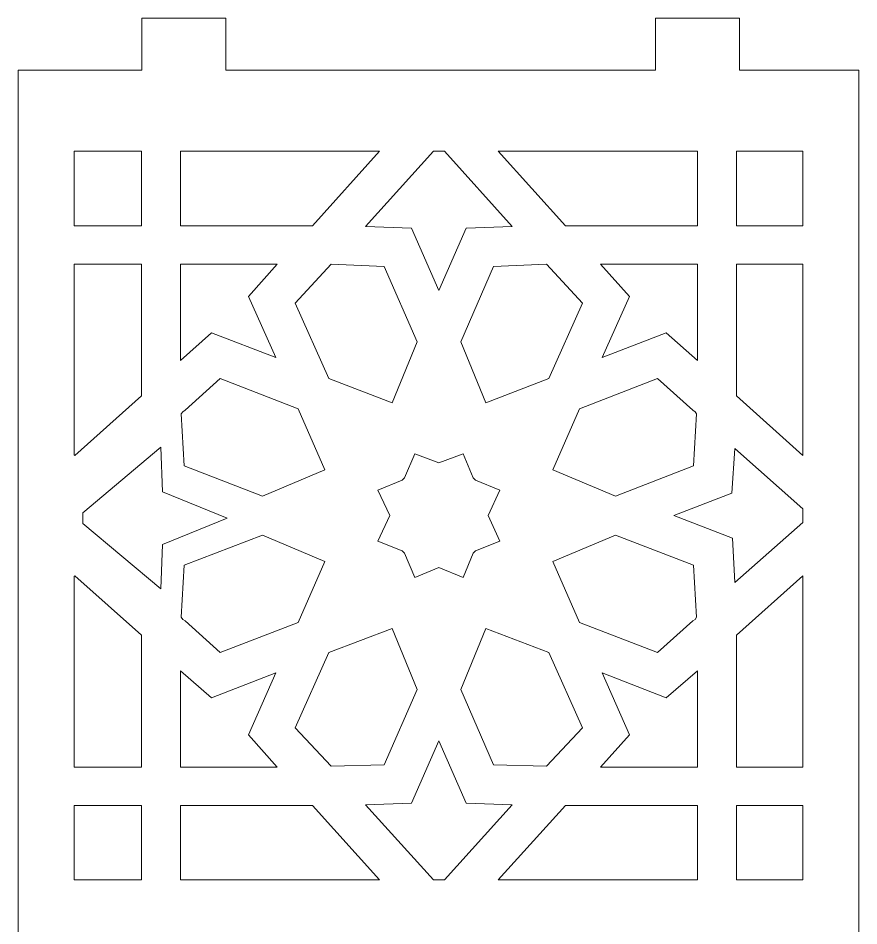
# Model space of a CAD drawing. Header units: millimetres. Extents: x -79 to 79, y -140 to 140.
# Drawn here: x -40.02 to -21.23, y 20.05 to 40.33 of the extents above; entities that cross this region are included whole.
import ezdxf

# ---------------------------------------------------------------- set-up
doc = ezdxf.new("R2010")
doc.units = ezdxf.units.MM
doc.header["$MEASUREMENT"] = 0
doc.layers.add('Layer 1', color=7, linetype='Continuous')

msp = doc.modelspace()

# ---------------------------------------------------------------- linework, layer by layer
at = {"layer": 'Layer 1', "color": 18, "lineweight": 9}
for points, knots in [([(-37.2544, 39.1739), (-37.2544, 39.1739), (-40.0212, 39.1739), (-40.0212, 39.1739), (-40.0212, 39.1739), (-40.0212, 39.1739), (-40.0212, 19.2558), (-40.0212, 19.2558), (-40.0212, 19.2558), (-40.0212, 19.2558), (-37.2544, 19.2558), (-37.2544, 19.2558), (-37.2544, 19.2558), (-37.2544, 19.2558), (-37.2544, 18.1398), (-37.2544, 18.1398), (-37.2544, 18.1398), (-37.2544, 18.1398), (-35.375, 18.1398), (-35.375, 18.1398), (-35.375, 18.1398), (-35.375, 18.1398), (-35.375, 19.2558), (-35.375, 19.2558), (-35.375, 19.2558), (-35.375, 19.2558), (-25.7768, 19.2558), (-25.7768, 19.2558), (-25.7768, 19.2558), (-25.7768, 19.2558), (-25.7768, 18.1398), (-25.7768, 18.1398), (-25.7768, 18.1398), (-25.7768, 18.1398), (-23.8975, 18.1398), (-23.8975, 18.1398), (-23.8975, 18.1398), (-23.8975, 18.1398), (-23.8975, 19.2558), (-23.8975, 19.2558), (-23.8975, 19.2558), (-23.8975, 19.2558), (-21.2274, 19.2558), (-21.2274, 19.2558), (-21.2274, 19.2558), (-21.2274, 19.2558), (-21.2274, 39.1739), (-21.2274, 39.1739), (-21.2274, 39.1739), (-21.2274, 39.1739), (-23.8975, 39.1739), (-23.8975, 39.1739), (-23.8975, 39.1739), (-23.8975, 39.1739), (-23.8975, 40.3349), (-23.8975, 40.3349), (-23.8975, 40.3349), (-23.8975, 40.3349), (-25.7768, 40.3349), (-25.7768, 40.3349), (-25.7768, 40.3349), (-25.7768, 40.3349), (-25.7768, 39.1739), (-25.7768, 39.1739), (-25.7768, 39.1739), (-25.7768, 39.1739), (-35.375, 39.1739), (-35.375, 39.1739), (-35.375, 39.1739), (-35.375, 39.1739), (-35.375, 40.3349), (-35.375, 40.3349), (-35.375, 40.3349), (-35.375, 40.3349), (-37.2544, 40.3349), (-37.2544, 40.3349), (-37.2544, 40.3349), (-37.2544, 40.3349), (-37.2544, 39.1739), (-37.2544, 39.1739)], [0, 0, 0, 0, 0.047619, 0.047619, 0.047619, 0.047619, 0.0952381, 0.0952381, 0.0952381, 0.0952381, 0.1428571, 0.1428571, 0.1428571, 0.1428571, 0.1904762, 0.1904762, 0.1904762, 0.1904762, 0.2380952, 0.2380952, 0.2380952, 0.2380952, 0.2857143, 0.2857143, 0.2857143, 0.2857143, 0.3333333, 0.3333333, 0.3333333, 0.3333333, 0.3809524, 0.3809524, 0.3809524, 0.3809524, 0.4285714, 0.4285714, 0.4285714, 0.4285714, 0.4761905, 0.4761905, 0.4761905, 0.4761905, 0.5238095, 0.5238095, 0.5238095, 0.5238095, 0.5714286, 0.5714286, 0.5714286, 0.5714286, 0.6190476, 0.6190476, 0.6190476, 0.6190476, 0.6666667, 0.6666667, 0.6666667, 0.6666667, 0.7142857, 0.7142857, 0.7142857, 0.7142857, 0.7619048, 0.7619048, 0.7619048, 0.7619048, 0.8095238, 0.8095238, 0.8095238, 0.8095238, 0.8571429, 0.8571429, 0.8571429, 0.8571429, 0.9047619, 0.9047619, 0.9047619, 0.9047619, 1, 1, 1, 1]), ([(-38.7682, 37.3601), (-38.7682, 37.3601), (-38.7682, 35.6943), (-38.7682, 35.6943), (-38.7682, 35.6943), (-38.7682, 35.6943), (-38.7509, 35.6943), (-38.7509, 35.6943), (-38.7509, 35.6943), (-38.7509, 35.6943), (-37.267, 35.6943), (-37.267, 35.6943), (-37.267, 35.6943), (-37.267, 35.6943), (-37.267, 37.3601), (-37.267, 37.3601), (-37.267, 37.3601), (-37.267, 37.3601), (-38.7509, 37.3601), (-38.7509, 37.3601), (-38.7509, 37.3601), (-38.7509, 37.3601), (-38.7682, 37.3601), (-38.7682, 37.3601)], [0, 0, 0, 0, 0.1428571, 0.1428571, 0.1428571, 0.1428571, 0.2857143, 0.2857143, 0.2857143, 0.2857143, 0.4285714, 0.4285714, 0.4285714, 0.4285714, 0.5714286, 0.5714286, 0.5714286, 0.5714286, 0.7142857, 0.7142857, 0.7142857, 0.7142857, 1, 1, 1, 1]), ([(-31.9424, 37.3601), (-31.9424, 37.3601), (-33.4438, 35.6943), (-33.4438, 35.6943), (-33.4438, 35.6943), (-33.4438, 35.6943), (-36.3942, 35.6943), (-36.3942, 35.6943), (-36.3942, 35.6943), (-36.3942, 35.6943), (-36.3942, 37.3601), (-36.3942, 37.3601), (-36.3942, 37.3601), (-36.3942, 37.3601), (-31.9424, 37.3601), (-31.9424, 37.3601)], [0, 0, 0, 0, 0.2, 0.2, 0.2, 0.2, 0.4, 0.4, 0.4, 0.4, 0.6, 0.6, 0.6, 0.6, 1, 1, 1, 1]), ([(-30.6156, 37.3601), (-30.6156, 37.3601), (-30.4934, 37.3601), (-30.4934, 37.3601), (-30.4934, 37.3601), (-30.4934, 37.3601), (-28.9746, 35.6775), (-28.9746, 35.6775), (-28.9746, 35.6775), (-28.9746, 35.6775), (-30.0046, 35.6438), (-30.0046, 35.6438), (-30.0046, 35.6438), (-30.0046, 35.6438), (-30.6156, 34.2472), (-30.6156, 34.2472), (-30.6156, 34.2472), (-30.6156, 34.2472), (-31.2267, 35.6438), (-31.2267, 35.6438), (-31.2267, 35.6438), (-31.2267, 35.6438), (-32.2567, 35.6775), (-32.2567, 35.6775), (-32.2567, 35.6775), (-32.2567, 35.6775), (-30.7378, 37.3601), (-30.7378, 37.3601), (-30.7378, 37.3601), (-30.7378, 37.3601), (-30.6156, 37.3601), (-30.6156, 37.3601)], [0, 0, 0, 0, 0.1111111, 0.1111111, 0.1111111, 0.1111111, 0.2222222, 0.2222222, 0.2222222, 0.2222222, 0.3333333, 0.3333333, 0.3333333, 0.3333333, 0.4444444, 0.4444444, 0.4444444, 0.4444444, 0.5555556, 0.5555556, 0.5555556, 0.5555556, 0.6666667, 0.6666667, 0.6666667, 0.6666667, 0.7777778, 0.7777778, 0.7777778, 0.7777778, 1, 1, 1, 1]), ([(-29.2889, 37.3601), (-29.2889, 37.3601), (-27.7875, 35.6943), (-27.7875, 35.6943), (-27.7875, 35.6943), (-27.7875, 35.6943), (-24.8371, 35.6943), (-24.8371, 35.6943), (-24.8371, 35.6943), (-24.8371, 35.6943), (-24.8371, 37.3601), (-24.8371, 37.3601), (-24.8371, 37.3601), (-24.8371, 37.3601), (-29.2889, 37.3601), (-29.2889, 37.3601)], [0, 0, 0, 0, 0.2, 0.2, 0.2, 0.2, 0.4, 0.4, 0.4, 0.4, 0.6, 0.6, 0.6, 0.6, 1, 1, 1, 1]), ([(-22.4803, 35.6943), (-22.4803, 35.6943), (-23.9643, 35.6943), (-23.9643, 35.6943), (-23.9643, 35.6943), (-23.9643, 35.6943), (-23.9643, 37.3601), (-23.9643, 37.3601), (-23.9643, 37.3601), (-23.9643, 37.3601), (-22.4803, 37.3601), (-22.4803, 37.3601), (-22.4803, 37.3601), (-22.4803, 37.3601), (-22.4803, 35.6943), (-22.4803, 35.6943)], [0, 0, 0, 0, 0.2, 0.2, 0.2, 0.2, 0.4, 0.4, 0.4, 0.4, 0.6, 0.6, 0.6, 0.6, 1, 1, 1, 1]), ([(-38.7682, 34.8361), (-38.7682, 34.8361), (-38.7682, 30.5778), (-38.7682, 30.5778), (-38.7682, 30.5778), (-38.7682, 30.5778), (-38.7509, 30.5623), (-38.7509, 30.5623), (-38.7509, 30.5623), (-38.7509, 30.5623), (-37.267, 31.8915), (-37.267, 31.8915), (-37.267, 31.8915), (-37.267, 31.8915), (-37.267, 34.8361), (-37.267, 34.8361), (-37.267, 34.8361), (-37.267, 34.8361), (-38.7509, 34.8361), (-38.7509, 34.8361), (-38.7509, 34.8361), (-38.7509, 34.8361), (-38.7682, 34.8361), (-38.7682, 34.8361)], [0, 0, 0, 0, 0.1428571, 0.1428571, 0.1428571, 0.1428571, 0.2857143, 0.2857143, 0.2857143, 0.2857143, 0.4285714, 0.4285714, 0.4285714, 0.4285714, 0.5714286, 0.5714286, 0.5714286, 0.5714286, 0.7142857, 0.7142857, 0.7142857, 0.7142857, 1, 1, 1, 1]), ([(-36.3942, 34.8361), (-36.3942, 34.8361), (-34.2294, 34.8361), (-34.2294, 34.8361), (-34.2294, 34.8361), (-34.2294, 34.8361), (-34.8753, 34.1126), (-34.8753, 34.1126), (-34.8753, 34.1126), (-34.8753, 34.1126), (-34.2643, 32.7497), (-34.2643, 32.7497), (-34.2643, 32.7497), (-34.2643, 32.7497), (-35.6958, 33.305), (-35.6958, 33.305), (-35.6958, 33.305), (-35.6958, 33.305), (-36.3942, 32.6824), (-36.3942, 32.6824), (-36.3942, 32.6824), (-36.3942, 32.6824), (-36.3942, 34.8361), (-36.3942, 34.8361)], [0, 0, 0, 0, 0.1428571, 0.1428571, 0.1428571, 0.1428571, 0.2857143, 0.2857143, 0.2857143, 0.2857143, 0.4285714, 0.4285714, 0.4285714, 0.4285714, 0.5714286, 0.5714286, 0.5714286, 0.5714286, 0.7142857, 0.7142857, 0.7142857, 0.7142857, 1, 1, 1, 1]), ([(-33.0772, 32.2785), (-33.0772, 32.2785), (-33.8279, 33.9612), (-33.8279, 33.9612), (-33.8279, 33.9612), (-33.8279, 33.9612), (-33.0248, 34.8361), (-33.0248, 34.8361), (-33.0248, 34.8361), (-33.0248, 34.8361), (-31.8377, 34.7857), (-31.8377, 34.7857), (-31.8377, 34.7857), (-31.8377, 34.7857), (-31.1045, 33.103), (-31.1045, 33.103), (-31.1045, 33.103), (-31.1045, 33.103), (-31.6631, 31.7401), (-31.6631, 31.7401), (-31.6631, 31.7401), (-31.6631, 31.7401), (-33.0772, 32.2785), (-33.0772, 32.2785)], [0, 0, 0, 0, 0.1428571, 0.1428571, 0.1428571, 0.1428571, 0.2857143, 0.2857143, 0.2857143, 0.2857143, 0.4285714, 0.4285714, 0.4285714, 0.4285714, 0.5714286, 0.5714286, 0.5714286, 0.5714286, 0.7142857, 0.7142857, 0.7142857, 0.7142857, 1, 1, 1, 1]), ([(-28.1541, 32.2785), (-28.1541, 32.2785), (-27.4034, 33.9612), (-27.4034, 33.9612), (-27.4034, 33.9612), (-27.4034, 33.9612), (-28.2065, 34.8361), (-28.2065, 34.8361), (-28.2065, 34.8361), (-28.2065, 34.8361), (-29.3936, 34.7857), (-29.3936, 34.7857), (-29.3936, 34.7857), (-29.3936, 34.7857), (-30.1268, 33.103), (-30.1268, 33.103), (-30.1268, 33.103), (-30.1268, 33.103), (-29.5682, 31.7401), (-29.5682, 31.7401), (-29.5682, 31.7401), (-29.5682, 31.7401), (-28.1541, 32.2785), (-28.1541, 32.2785)], [0, 0, 0, 0, 0.1428571, 0.1428571, 0.1428571, 0.1428571, 0.2857143, 0.2857143, 0.2857143, 0.2857143, 0.4285714, 0.4285714, 0.4285714, 0.4285714, 0.5714286, 0.5714286, 0.5714286, 0.5714286, 0.7142857, 0.7142857, 0.7142857, 0.7142857, 1, 1, 1, 1]), ([(-24.8371, 34.8361), (-24.8371, 34.8361), (-27.0019, 34.8361), (-27.0019, 34.8361), (-27.0019, 34.8361), (-27.0019, 34.8361), (-26.356, 34.1126), (-26.356, 34.1126), (-26.356, 34.1126), (-26.356, 34.1126), (-26.967, 32.7497), (-26.967, 32.7497), (-26.967, 32.7497), (-26.967, 32.7497), (-25.5355, 33.305), (-25.5355, 33.305), (-25.5355, 33.305), (-25.5355, 33.305), (-24.8371, 32.6824), (-24.8371, 32.6824), (-24.8371, 32.6824), (-24.8371, 32.6824), (-24.8371, 34.8361), (-24.8371, 34.8361)], [0, 0, 0, 0, 0.1428571, 0.1428571, 0.1428571, 0.1428571, 0.2857143, 0.2857143, 0.2857143, 0.2857143, 0.4285714, 0.4285714, 0.4285714, 0.4285714, 0.5714286, 0.5714286, 0.5714286, 0.5714286, 0.7142857, 0.7142857, 0.7142857, 0.7142857, 1, 1, 1, 1]), ([(-22.4803, 30.5623), (-22.4803, 30.5623), (-23.9643, 31.8915), (-23.9643, 31.8915), (-23.9643, 31.8915), (-23.9643, 31.8915), (-23.9643, 34.8361), (-23.9643, 34.8361), (-23.9643, 34.8361), (-23.9643, 34.8361), (-22.4803, 34.8361), (-22.4803, 34.8361), (-22.4803, 34.8361), (-22.4803, 34.8361), (-22.4803, 30.5623), (-22.4803, 30.5623)], [0, 0, 0, 0, 0.2, 0.2, 0.2, 0.2, 0.4, 0.4, 0.4, 0.4, 0.6, 0.6, 0.6, 0.6, 1, 1, 1, 1]), ([(-35.5038, 32.2785), (-35.5038, 32.2785), (-33.758, 31.6055), (-33.758, 31.6055), (-33.758, 31.6055), (-33.758, 31.6055), (-33.1645, 30.2426), (-33.1645, 30.2426), (-33.1645, 30.2426), (-33.1645, 30.2426), (-34.5611, 29.6536), (-34.5611, 29.6536), (-34.5611, 29.6536), (-34.5611, 29.6536), (-36.3069, 30.3267), (-36.3069, 30.3267), (-36.3069, 30.3267), (-36.3069, 30.3267), (-36.3767, 31.4877), (-36.3767, 31.4877), (-36.3767, 31.4877), (-36.3767, 31.4877), (-36.3418, 31.5382), (-36.3418, 31.5382), (-36.3418, 31.5382), (-36.3418, 31.5382), (-36.2894, 31.5719), (-36.2894, 31.5719), (-36.2894, 31.5719), (-36.2894, 31.5719), (-35.5038, 32.2785), (-35.5038, 32.2785)], [0, 0, 0, 0, 0.1111111, 0.1111111, 0.1111111, 0.1111111, 0.2222222, 0.2222222, 0.2222222, 0.2222222, 0.3333333, 0.3333333, 0.3333333, 0.3333333, 0.4444444, 0.4444444, 0.4444444, 0.4444444, 0.5555556, 0.5555556, 0.5555556, 0.5555556, 0.6666667, 0.6666667, 0.6666667, 0.6666667, 0.7777778, 0.7777778, 0.7777778, 0.7777778, 1, 1, 1, 1]), ([(-25.7275, 32.2785), (-25.7275, 32.2785), (-27.4733, 31.6055), (-27.4733, 31.6055), (-27.4733, 31.6055), (-27.4733, 31.6055), (-28.0668, 30.2426), (-28.0668, 30.2426), (-28.0668, 30.2426), (-28.0668, 30.2426), (-26.6702, 29.6536), (-26.6702, 29.6536), (-26.6702, 29.6536), (-26.6702, 29.6536), (-24.9244, 30.3267), (-24.9244, 30.3267), (-24.9244, 30.3267), (-24.9244, 30.3267), (-24.8546, 31.4877), (-24.8546, 31.4877), (-24.8546, 31.4877), (-24.8546, 31.4877), (-24.8895, 31.5382), (-24.8895, 31.5382), (-24.8895, 31.5382), (-24.8895, 31.5382), (-24.9419, 31.5719), (-24.9419, 31.5719), (-24.9419, 31.5719), (-24.9419, 31.5719), (-25.7275, 32.2785), (-25.7275, 32.2785)], [0, 0, 0, 0, 0.1111111, 0.1111111, 0.1111111, 0.1111111, 0.2222222, 0.2222222, 0.2222222, 0.2222222, 0.3333333, 0.3333333, 0.3333333, 0.3333333, 0.4444444, 0.4444444, 0.4444444, 0.4444444, 0.5555556, 0.5555556, 0.5555556, 0.5555556, 0.6666667, 0.6666667, 0.6666667, 0.6666667, 0.7777778, 0.7777778, 0.7777778, 0.7777778, 1, 1, 1, 1]), ([(-38.575, 29.1607), (-38.575, 29.1607), (-38.575, 29.2785), (-38.575, 29.2785), (-38.575, 29.2785), (-38.575, 29.2785), (-36.8292, 30.7424), (-36.8292, 30.7424), (-36.8292, 30.7424), (-36.8292, 30.7424), (-36.7943, 29.7497), (-36.7943, 29.7497), (-36.7943, 29.7497), (-36.7943, 29.7497), (-35.3453, 29.1607), (-35.3453, 29.1607), (-35.3453, 29.1607), (-35.3453, 29.1607), (-36.7943, 28.5718), (-36.7943, 28.5718), (-36.7943, 28.5718), (-36.7943, 28.5718), (-36.8292, 27.5791), (-36.8292, 27.5791), (-36.8292, 27.5791), (-36.8292, 27.5791), (-38.575, 29.0429), (-38.575, 29.0429), (-38.575, 29.0429), (-38.575, 29.0429), (-38.575, 29.1607), (-38.575, 29.1607)], [0, 0, 0, 0, 0.1111111, 0.1111111, 0.1111111, 0.1111111, 0.2222222, 0.2222222, 0.2222222, 0.2222222, 0.3333333, 0.3333333, 0.3333333, 0.3333333, 0.4444444, 0.4444444, 0.4444444, 0.4444444, 0.5555556, 0.5555556, 0.5555556, 0.5555556, 0.6666667, 0.6666667, 0.6666667, 0.6666667, 0.7777778, 0.7777778, 0.7777778, 0.7777778, 1, 1, 1, 1]), ([(-22.4803, 29.0647), (-22.4803, 29.0647), (-23.9992, 27.7186), (-23.9992, 27.7186), (-23.9992, 27.7186), (-23.9992, 27.7186), (-24.0515, 28.7114), (-24.0515, 28.7114), (-24.0515, 28.7114), (-24.0515, 28.7114), (-25.3609, 29.2162), (-25.3609, 29.2162), (-25.3609, 29.2162), (-25.3609, 29.2162), (-24.069, 29.7209), (-24.069, 29.7209), (-24.069, 29.7209), (-24.069, 29.7209), (-23.9992, 30.7137), (-23.9992, 30.7137), (-23.9992, 30.7137), (-23.9992, 30.7137), (-22.4803, 29.3676), (-22.4803, 29.3676), (-22.4803, 29.3676), (-22.4803, 29.3676), (-22.4803, 29.0647), (-22.4803, 29.0647)], [0, 0, 0, 0, 0.125, 0.125, 0.125, 0.125, 0.25, 0.25, 0.25, 0.25, 0.375, 0.375, 0.375, 0.375, 0.5, 0.5, 0.5, 0.5, 0.625, 0.625, 0.625, 0.625, 0.75, 0.75, 0.75, 0.75, 1, 1, 1, 1]), ([(-30.6156, 30.394), (-30.6156, 30.394), (-30.0745, 30.5959), (-30.0745, 30.5959), (-30.0745, 30.5959), (-30.0745, 30.5959), (-29.8475, 30.0575), (-29.8475, 30.0575), (-29.8475, 30.0575), (-29.8475, 30.0575), (-29.7951, 30.007), (-29.7951, 30.007), (-29.7951, 30.007), (-29.7951, 30.007), (-29.2539, 29.7882), (-29.2539, 29.7882), (-29.2539, 29.7882), (-29.2539, 29.7882), (-29.5158, 29.2162), (-29.5158, 29.2162), (-29.5158, 29.2162), (-29.5158, 29.2162), (-29.2539, 28.6441), (-29.2539, 28.6441), (-29.2539, 28.6441), (-29.2539, 28.6441), (-29.7951, 28.4253), (-29.7951, 28.4253), (-29.7951, 28.4253), (-29.7951, 28.4253), (-29.8475, 28.3748), (-29.8475, 28.3748), (-29.8475, 28.3748), (-29.8475, 28.3748), (-30.0745, 27.8364), (-30.0745, 27.8364), (-30.0745, 27.8364), (-30.0745, 27.8364), (-30.6156, 28.0551), (-30.6156, 28.0551), (-30.6156, 28.0551), (-30.6156, 28.0551), (-31.1568, 27.8364), (-31.1568, 27.8364), (-31.1568, 27.8364), (-31.1568, 27.8364), (-31.3838, 28.3748), (-31.3838, 28.3748), (-31.3838, 28.3748), (-31.3838, 28.3748), (-31.4362, 28.4253), (-31.4362, 28.4253), (-31.4362, 28.4253), (-31.4362, 28.4253), (-31.9773, 28.6441), (-31.9773, 28.6441), (-31.9773, 28.6441), (-31.9773, 28.6441), (-31.7155, 29.2162), (-31.7155, 29.2162), (-31.7155, 29.2162), (-31.7155, 29.2162), (-31.9773, 29.7882), (-31.9773, 29.7882), (-31.9773, 29.7882), (-31.9773, 29.7882), (-31.4362, 30.007), (-31.4362, 30.007), (-31.4362, 30.007), (-31.4362, 30.007), (-31.3838, 30.0575), (-31.3838, 30.0575), (-31.3838, 30.0575), (-31.3838, 30.0575), (-31.1568, 30.5959), (-31.1568, 30.5959), (-31.1568, 30.5959), (-31.1568, 30.5959), (-30.6156, 30.394), (-30.6156, 30.394)], [0, 0, 0, 0, 0.047619, 0.047619, 0.047619, 0.047619, 0.0952381, 0.0952381, 0.0952381, 0.0952381, 0.1428571, 0.1428571, 0.1428571, 0.1428571, 0.1904762, 0.1904762, 0.1904762, 0.1904762, 0.2380952, 0.2380952, 0.2380952, 0.2380952, 0.2857143, 0.2857143, 0.2857143, 0.2857143, 0.3333333, 0.3333333, 0.3333333, 0.3333333, 0.3809524, 0.3809524, 0.3809524, 0.3809524, 0.4285714, 0.4285714, 0.4285714, 0.4285714, 0.4761905, 0.4761905, 0.4761905, 0.4761905, 0.5238095, 0.5238095, 0.5238095, 0.5238095, 0.5714286, 0.5714286, 0.5714286, 0.5714286, 0.6190476, 0.6190476, 0.6190476, 0.6190476, 0.6666667, 0.6666667, 0.6666667, 0.6666667, 0.7142857, 0.7142857, 0.7142857, 0.7142857, 0.7619048, 0.7619048, 0.7619048, 0.7619048, 0.8095238, 0.8095238, 0.8095238, 0.8095238, 0.8571429, 0.8571429, 0.8571429, 0.8571429, 0.9047619, 0.9047619, 0.9047619, 0.9047619, 1, 1, 1, 1]), ([(-30.6156, 30.394), (-30.6156, 30.394), (-30.0745, 30.5959), (-30.0745, 30.5959), (-30.0745, 30.5959), (-30.0745, 30.5959), (-29.8475, 30.0575), (-29.8475, 30.0575), (-29.8475, 30.0575), (-29.8475, 30.0575), (-29.7951, 30.007), (-29.7951, 30.007), (-29.7951, 30.007), (-29.7951, 30.007), (-29.2539, 29.7882), (-29.2539, 29.7882), (-29.2539, 29.7882), (-29.2539, 29.7882), (-29.5158, 29.2162), (-29.5158, 29.2162), (-29.5158, 29.2162), (-29.5158, 29.2162), (-29.2539, 28.6441), (-29.2539, 28.6441), (-29.2539, 28.6441), (-29.2539, 28.6441), (-29.7951, 28.4253), (-29.7951, 28.4253), (-29.7951, 28.4253), (-29.7951, 28.4253), (-29.8475, 28.3748), (-29.8475, 28.3748), (-29.8475, 28.3748), (-29.8475, 28.3748), (-30.0745, 27.8364), (-30.0745, 27.8364), (-30.0745, 27.8364), (-30.0745, 27.8364), (-30.6156, 28.0551), (-30.6156, 28.0551), (-30.6156, 28.0551), (-30.6156, 28.0551), (-31.1568, 27.8364), (-31.1568, 27.8364), (-31.1568, 27.8364), (-31.1568, 27.8364), (-31.3838, 28.3748), (-31.3838, 28.3748), (-31.3838, 28.3748), (-31.3838, 28.3748), (-31.4362, 28.4253), (-31.4362, 28.4253), (-31.4362, 28.4253), (-31.4362, 28.4253), (-31.9773, 28.6441), (-31.9773, 28.6441), (-31.9773, 28.6441), (-31.9773, 28.6441), (-31.7155, 29.2162), (-31.7155, 29.2162), (-31.7155, 29.2162), (-31.7155, 29.2162), (-31.9773, 29.7882), (-31.9773, 29.7882), (-31.9773, 29.7882), (-31.9773, 29.7882), (-31.4362, 30.007), (-31.4362, 30.007), (-31.4362, 30.007), (-31.4362, 30.007), (-31.3838, 30.0575), (-31.3838, 30.0575), (-31.3838, 30.0575), (-31.3838, 30.0575), (-31.1568, 30.5959), (-31.1568, 30.5959), (-31.1568, 30.5959), (-31.1568, 30.5959), (-30.6156, 30.394), (-30.6156, 30.394)], [0, 0, 0, 0, 0.047619, 0.047619, 0.047619, 0.047619, 0.0952381, 0.0952381, 0.0952381, 0.0952381, 0.1428571, 0.1428571, 0.1428571, 0.1428571, 0.1904762, 0.1904762, 0.1904762, 0.1904762, 0.2380952, 0.2380952, 0.2380952, 0.2380952, 0.2857143, 0.2857143, 0.2857143, 0.2857143, 0.3333333, 0.3333333, 0.3333333, 0.3333333, 0.3809524, 0.3809524, 0.3809524, 0.3809524, 0.4285714, 0.4285714, 0.4285714, 0.4285714, 0.4761905, 0.4761905, 0.4761905, 0.4761905, 0.5238095, 0.5238095, 0.5238095, 0.5238095, 0.5714286, 0.5714286, 0.5714286, 0.5714286, 0.6190476, 0.6190476, 0.6190476, 0.6190476, 0.6666667, 0.6666667, 0.6666667, 0.6666667, 0.7142857, 0.7142857, 0.7142857, 0.7142857, 0.7619048, 0.7619048, 0.7619048, 0.7619048, 0.8095238, 0.8095238, 0.8095238, 0.8095238, 0.8571429, 0.8571429, 0.8571429, 0.8571429, 0.9047619, 0.9047619, 0.9047619, 0.9047619, 1, 1, 1, 1]), ([(-36.2894, 26.8605), (-36.2894, 26.8605), (-36.3418, 26.8941), (-36.3418, 26.8941), (-36.3418, 26.8941), (-36.3418, 26.8941), (-36.3767, 26.9446), (-36.3767, 26.9446), (-36.3767, 26.9446), (-36.3767, 26.9446), (-36.3069, 28.1056), (-36.3069, 28.1056), (-36.3069, 28.1056), (-36.3069, 28.1056), (-34.5611, 28.7787), (-34.5611, 28.7787), (-34.5611, 28.7787), (-34.5611, 28.7787), (-33.1645, 28.1897), (-33.1645, 28.1897), (-33.1645, 28.1897), (-33.1645, 28.1897), (-33.758, 26.8268), (-33.758, 26.8268), (-33.758, 26.8268), (-33.758, 26.8268), (-35.5038, 26.1538), (-35.5038, 26.1538), (-35.5038, 26.1538), (-35.5038, 26.1538), (-36.2894, 26.8605), (-36.2894, 26.8605)], [0, 0, 0, 0, 0.1111111, 0.1111111, 0.1111111, 0.1111111, 0.2222222, 0.2222222, 0.2222222, 0.2222222, 0.3333333, 0.3333333, 0.3333333, 0.3333333, 0.4444444, 0.4444444, 0.4444444, 0.4444444, 0.5555556, 0.5555556, 0.5555556, 0.5555556, 0.6666667, 0.6666667, 0.6666667, 0.6666667, 0.7777778, 0.7777778, 0.7777778, 0.7777778, 1, 1, 1, 1]), ([(-24.9419, 26.8605), (-24.9419, 26.8605), (-24.8895, 26.8941), (-24.8895, 26.8941), (-24.8895, 26.8941), (-24.8895, 26.8941), (-24.8546, 26.9446), (-24.8546, 26.9446), (-24.8546, 26.9446), (-24.8546, 26.9446), (-24.9244, 28.1056), (-24.9244, 28.1056), (-24.9244, 28.1056), (-24.9244, 28.1056), (-26.6702, 28.7787), (-26.6702, 28.7787), (-26.6702, 28.7787), (-26.6702, 28.7787), (-28.0668, 28.1897), (-28.0668, 28.1897), (-28.0668, 28.1897), (-28.0668, 28.1897), (-27.4733, 26.8268), (-27.4733, 26.8268), (-27.4733, 26.8268), (-27.4733, 26.8268), (-25.7275, 26.1538), (-25.7275, 26.1538), (-25.7275, 26.1538), (-25.7275, 26.1538), (-24.9419, 26.8605), (-24.9419, 26.8605)], [0, 0, 0, 0, 0.1111111, 0.1111111, 0.1111111, 0.1111111, 0.2222222, 0.2222222, 0.2222222, 0.2222222, 0.3333333, 0.3333333, 0.3333333, 0.3333333, 0.4444444, 0.4444444, 0.4444444, 0.4444444, 0.5555556, 0.5555556, 0.5555556, 0.5555556, 0.6666667, 0.6666667, 0.6666667, 0.6666667, 0.7777778, 0.7777778, 0.7777778, 0.7777778, 1, 1, 1, 1]), ([(-38.7682, 27.8546), (-38.7682, 27.8546), (-38.7682, 23.5962), (-38.7682, 23.5962), (-38.7682, 23.5962), (-38.7682, 23.5962), (-38.7509, 23.5962), (-38.7509, 23.5962), (-38.7509, 23.5962), (-38.7509, 23.5962), (-37.267, 23.5962), (-37.267, 23.5962), (-37.267, 23.5962), (-37.267, 23.5962), (-37.267, 26.5408), (-37.267, 26.5408), (-37.267, 26.5408), (-37.267, 26.5408), (-38.7509, 27.87), (-38.7509, 27.87), (-38.7509, 27.87), (-38.7509, 27.87), (-38.7682, 27.8546), (-38.7682, 27.8546)], [0, 0, 0, 0, 0.1428571, 0.1428571, 0.1428571, 0.1428571, 0.2857143, 0.2857143, 0.2857143, 0.2857143, 0.4285714, 0.4285714, 0.4285714, 0.4285714, 0.5714286, 0.5714286, 0.5714286, 0.5714286, 0.7142857, 0.7142857, 0.7142857, 0.7142857, 1, 1, 1, 1]), ([(-22.4803, 23.5962), (-22.4803, 23.5962), (-23.9643, 23.5962), (-23.9643, 23.5962), (-23.9643, 23.5962), (-23.9643, 23.5962), (-23.9643, 26.5408), (-23.9643, 26.5408), (-23.9643, 26.5408), (-23.9643, 26.5408), (-22.4803, 27.87), (-22.4803, 27.87), (-22.4803, 27.87), (-22.4803, 27.87), (-22.4803, 23.5962), (-22.4803, 23.5962)], [0, 0, 0, 0, 0.2, 0.2, 0.2, 0.2, 0.4, 0.4, 0.4, 0.4, 0.6, 0.6, 0.6, 0.6, 1, 1, 1, 1]), ([(-33.0772, 26.1538), (-33.0772, 26.1538), (-31.6631, 26.6922), (-31.6631, 26.6922), (-31.6631, 26.6922), (-31.6631, 26.6922), (-31.1045, 25.3293), (-31.1045, 25.3293), (-31.1045, 25.3293), (-31.1045, 25.3293), (-31.8377, 23.6466), (-31.8377, 23.6466), (-31.8377, 23.6466), (-31.8377, 23.6466), (-33.0248, 23.613), (-33.0248, 23.613), (-33.0248, 23.613), (-33.0248, 23.613), (-33.8279, 24.4711), (-33.8279, 24.4711), (-33.8279, 24.4711), (-33.8279, 24.4711), (-33.0772, 26.1538), (-33.0772, 26.1538)], [0, 0, 0, 0, 0.1428571, 0.1428571, 0.1428571, 0.1428571, 0.2857143, 0.2857143, 0.2857143, 0.2857143, 0.4285714, 0.4285714, 0.4285714, 0.4285714, 0.5714286, 0.5714286, 0.5714286, 0.5714286, 0.7142857, 0.7142857, 0.7142857, 0.7142857, 1, 1, 1, 1]), ([(-28.1541, 26.1538), (-28.1541, 26.1538), (-29.5682, 26.6922), (-29.5682, 26.6922), (-29.5682, 26.6922), (-29.5682, 26.6922), (-30.1268, 25.3293), (-30.1268, 25.3293), (-30.1268, 25.3293), (-30.1268, 25.3293), (-29.3936, 23.6466), (-29.3936, 23.6466), (-29.3936, 23.6466), (-29.3936, 23.6466), (-28.2065, 23.613), (-28.2065, 23.613), (-28.2065, 23.613), (-28.2065, 23.613), (-27.4034, 24.4711), (-27.4034, 24.4711), (-27.4034, 24.4711), (-27.4034, 24.4711), (-28.1541, 26.1538), (-28.1541, 26.1538)], [0, 0, 0, 0, 0.1428571, 0.1428571, 0.1428571, 0.1428571, 0.2857143, 0.2857143, 0.2857143, 0.2857143, 0.4285714, 0.4285714, 0.4285714, 0.4285714, 0.5714286, 0.5714286, 0.5714286, 0.5714286, 0.7142857, 0.7142857, 0.7142857, 0.7142857, 1, 1, 1, 1]), ([(-36.3942, 23.5962), (-36.3942, 23.5962), (-36.3942, 25.7499), (-36.3942, 25.7499), (-36.3942, 25.7499), (-36.3942, 25.7499), (-35.6958, 25.1442), (-35.6958, 25.1442), (-35.6958, 25.1442), (-35.6958, 25.1442), (-34.2643, 25.6995), (-34.2643, 25.6995), (-34.2643, 25.6995), (-34.2643, 25.6995), (-34.8753, 24.3197), (-34.8753, 24.3197), (-34.8753, 24.3197), (-34.8753, 24.3197), (-34.2294, 23.5962), (-34.2294, 23.5962), (-34.2294, 23.5962), (-34.2294, 23.5962), (-36.3942, 23.5962), (-36.3942, 23.5962)], [0, 0, 0, 0, 0.1428571, 0.1428571, 0.1428571, 0.1428571, 0.2857143, 0.2857143, 0.2857143, 0.2857143, 0.4285714, 0.4285714, 0.4285714, 0.4285714, 0.5714286, 0.5714286, 0.5714286, 0.5714286, 0.7142857, 0.7142857, 0.7142857, 0.7142857, 1, 1, 1, 1]), ([(-24.8371, 23.5962), (-24.8371, 23.5962), (-24.8371, 25.7499), (-24.8371, 25.7499), (-24.8371, 25.7499), (-24.8371, 25.7499), (-25.5355, 25.1442), (-25.5355, 25.1442), (-25.5355, 25.1442), (-25.5355, 25.1442), (-26.967, 25.6995), (-26.967, 25.6995), (-26.967, 25.6995), (-26.967, 25.6995), (-26.356, 24.3197), (-26.356, 24.3197), (-26.356, 24.3197), (-26.356, 24.3197), (-27.0019, 23.5962), (-27.0019, 23.5962), (-27.0019, 23.5962), (-27.0019, 23.5962), (-24.8371, 23.5962), (-24.8371, 23.5962)], [0, 0, 0, 0, 0.1428571, 0.1428571, 0.1428571, 0.1428571, 0.2857143, 0.2857143, 0.2857143, 0.2857143, 0.4285714, 0.4285714, 0.4285714, 0.4285714, 0.5714286, 0.5714286, 0.5714286, 0.5714286, 0.7142857, 0.7142857, 0.7142857, 0.7142857, 1, 1, 1, 1]), ([(-30.6156, 24.1851), (-30.6156, 24.1851), (-30.0046, 22.7885), (-30.0046, 22.7885), (-30.0046, 22.7885), (-30.0046, 22.7885), (-28.9746, 22.7548), (-28.9746, 22.7548), (-28.9746, 22.7548), (-28.9746, 22.7548), (-30.4934, 21.0722), (-30.4934, 21.0722), (-30.4934, 21.0722), (-30.4934, 21.0722), (-30.6156, 21.0722), (-30.6156, 21.0722), (-30.6156, 21.0722), (-30.6156, 21.0722), (-30.7378, 21.0722), (-30.7378, 21.0722), (-30.7378, 21.0722), (-30.7378, 21.0722), (-32.2567, 22.7548), (-32.2567, 22.7548), (-32.2567, 22.7548), (-32.2567, 22.7548), (-31.2267, 22.7885), (-31.2267, 22.7885), (-31.2267, 22.7885), (-31.2267, 22.7885), (-30.6156, 24.1851), (-30.6156, 24.1851)], [0, 0, 0, 0, 0.1111111, 0.1111111, 0.1111111, 0.1111111, 0.2222222, 0.2222222, 0.2222222, 0.2222222, 0.3333333, 0.3333333, 0.3333333, 0.3333333, 0.4444444, 0.4444444, 0.4444444, 0.4444444, 0.5555556, 0.5555556, 0.5555556, 0.5555556, 0.6666667, 0.6666667, 0.6666667, 0.6666667, 0.7777778, 0.7777778, 0.7777778, 0.7777778, 1, 1, 1, 1]), ([(-38.7682, 22.738), (-38.7682, 22.738), (-38.7509, 22.738), (-38.7509, 22.738), (-38.7509, 22.738), (-38.7509, 22.738), (-37.267, 22.738), (-37.267, 22.738), (-37.267, 22.738), (-37.267, 22.738), (-37.267, 21.0722), (-37.267, 21.0722), (-37.267, 21.0722), (-37.267, 21.0722), (-38.7509, 21.0722), (-38.7509, 21.0722), (-38.7509, 21.0722), (-38.7509, 21.0722), (-38.7682, 21.0722), (-38.7682, 21.0722), (-38.7682, 21.0722), (-38.7682, 21.0722), (-38.7682, 22.738), (-38.7682, 22.738)], [0, 0, 0, 0, 0.1428571, 0.1428571, 0.1428571, 0.1428571, 0.2857143, 0.2857143, 0.2857143, 0.2857143, 0.4285714, 0.4285714, 0.4285714, 0.4285714, 0.5714286, 0.5714286, 0.5714286, 0.5714286, 0.7142857, 0.7142857, 0.7142857, 0.7142857, 1, 1, 1, 1]), ([(-36.3942, 22.738), (-36.3942, 22.738), (-33.4438, 22.738), (-33.4438, 22.738), (-33.4438, 22.738), (-33.4438, 22.738), (-31.9424, 21.0722), (-31.9424, 21.0722), (-31.9424, 21.0722), (-31.9424, 21.0722), (-36.3942, 21.0722), (-36.3942, 21.0722), (-36.3942, 21.0722), (-36.3942, 21.0722), (-36.3942, 22.738), (-36.3942, 22.738)], [0, 0, 0, 0, 0.2, 0.2, 0.2, 0.2, 0.4, 0.4, 0.4, 0.4, 0.6, 0.6, 0.6, 0.6, 1, 1, 1, 1]), ([(-24.8371, 22.738), (-24.8371, 22.738), (-27.7875, 22.738), (-27.7875, 22.738), (-27.7875, 22.738), (-27.7875, 22.738), (-29.2889, 21.0722), (-29.2889, 21.0722), (-29.2889, 21.0722), (-29.2889, 21.0722), (-24.8371, 21.0722), (-24.8371, 21.0722), (-24.8371, 21.0722), (-24.8371, 21.0722), (-24.8371, 22.738), (-24.8371, 22.738)], [0, 0, 0, 0, 0.2, 0.2, 0.2, 0.2, 0.4, 0.4, 0.4, 0.4, 0.6, 0.6, 0.6, 0.6, 1, 1, 1, 1]), ([(-22.4803, 21.0722), (-22.4803, 21.0722), (-23.9643, 21.0722), (-23.9643, 21.0722), (-23.9643, 21.0722), (-23.9643, 21.0722), (-23.9643, 22.738), (-23.9643, 22.738), (-23.9643, 22.738), (-23.9643, 22.738), (-22.4803, 22.738), (-22.4803, 22.738), (-22.4803, 22.738), (-22.4803, 22.738), (-22.4803, 21.0722), (-22.4803, 21.0722)], [0, 0, 0, 0, 0.2, 0.2, 0.2, 0.2, 0.4, 0.4, 0.4, 0.4, 0.6, 0.6, 0.6, 0.6, 1, 1, 1, 1])]:
    msp.add_open_spline(points, degree=3, knots=knots, dxfattribs=at)

doc.saveas('drawing.dxf')
